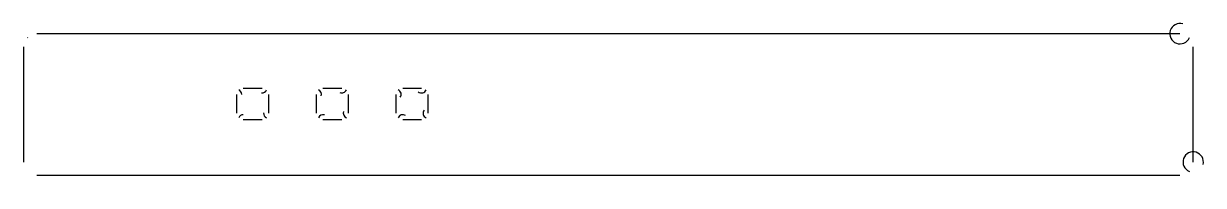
# Model space of a CAD drawing. Header units: metres. Extents: x 17 to 284, y -115 to -79.
import ezdxf

# ---------------------------------------------------------------- set-up
doc = ezdxf.new("R2010")
doc.units = ezdxf.units.M

msp = doc.modelspace()

# ---------------------------------------------------------------- linework, layer by layer
at = {"layer": 'Edge', "color": 2}
for p, q in [((278.3, -80.8), (20.3, -80.8)), ((17.3, -83.8), (17.3, -109.8)), ((281.3, -109.8), (281.3, -83.8)), ((66.8787, -93.0787), (71.1213, -93.0787)), ((84.8787, -93.0787), (89.1213, -93.0787)), ((102.8787, -93.0787), (107.1213, -93.0787)), ((65.4287, -98.77132), (65.4287, -94.5287)), ((72.5713, -94.5287), (72.5713, -98.77132)), ((83.4287, -98.77132), (83.4287, -94.5287)), ((90.5713, -94.5287), (90.5713, -98.77132)), ((101.4287, -98.77132), (101.4287, -94.5287)), ((108.5713, -94.5287), (108.5713, -98.77132)), ((66.8787, -100.22132), (71.1213, -100.22132)), ((84.8787, -100.22132), (89.1213, -100.22132)), ((102.8787, -100.22132), (107.1213, -100.22132)), ((20.3, -112.8), (278.3, -112.8))]:
    msp.add_line(p, q, dxfattribs=at)
for centre, radius, start, end in [((278.3, -80.8), 2.2961, -286.500011, -22.500011), ((17.3, -83.8), 2.2961, 64.499989, 67.499989), ((65.4287, -94.5287), 1.10978, 0.621311, 67.500011), ((71.1213, -93.0787), 1.10978, -95.071289, -22.499989), ((83.4287, -94.5287), 1.10978, -17.378689, 67.500011), ((89.1213, -93.0787), 1.10978, -113.071289, -22.499989), ((101.4287, -94.5287), 1.10978, -35.378689, 67.500011), ((107.1213, -93.0787), 1.10978, -131.071289, -22.499989), ((90.5713, -98.77132), 1.10977, -201.621879, -112.500579), ((108.5713, -98.77132), 1.10977, -219.621879, -112.500579), ((66.8787, -100.22132), 1.10979, 92.071497, 157.500197), ((72.5713, -98.77132), 1.10977, -183.621879, -112.500579), ((84.8787, -100.22132), 1.10979, 74.071497, 157.500197), ((102.8787, -100.22132), 1.10979, 56.071497, 157.500197), ((281.3, -109.8), 2.2961, -373.500011, -112.500011), ((20.3, -112.8), 2.2961, 157.499989, 157.499989)]:
    msp.add_arc(centre, radius, start, end, dxfattribs=at)

doc.saveas('drawing.dxf')
